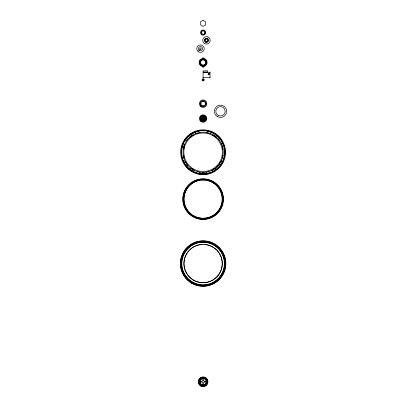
<?xml version="1.0" encoding="UTF-8"?>
<svg xmlns="http://www.w3.org/2000/svg" width="407" height="407" viewBox="0 0 407 407"><rect width="100%" height="100%" fill="white"/><g stroke="black" fill="none" stroke-linecap="round" stroke-linejoin="round"><path stroke-width="0.61" d="M200.88 103.093L200.88 104.284M200.081 118.549C199.934 114.672 206.268 114.672 206.12 118.549C206.268 122.431 199.934 122.431 200.081 118.549L206.12 118.549M205.326 104.284L205.326 103.093M199.069 381.847L199.14 381.273M199.43 381.273L199.374 381.847M199.522 381.273L199.471 381.847M206.827 381.847L206.776 381.273M207.117 381.847L207.066 381.273M202.32 121.469L203.882 115.634M199.359 380.321L199.593 379.797M199.674 380.555L199.908 380.031M201.76 385.546L201.231 385.327L201.49 384.696L202.025 384.915L201.653 385.811M204.299 377.915L204.039 378.546L204.568 378.769L204.94 377.874M206.364 383.328L206.598 382.804M207.031 383.501L206.486 383.272L206.705 382.743L206.99 382.86L206.644 383.44L206.1 383.216L206.318 382.687L206.863 382.911M206.766 383.389L206.99 382.86M201.592 121.164L204.614 115.934M200.168 379.029L200.6 378.652L201.073 379.126C200.717 379.828 200.051 379.136 200.804 378.851M200.437 379.304L200.87 378.922M205.942 383.994L205.56 384.427M206.008 384.06L205.632 384.493L206.049 384.915M205.896 384.554L206.161 384.208M205.83 384.696L206.212 384.264M205.962 384.62L206.227 384.279L205.739 383.791L205.357 384.223L205.576 384.442M200.966 120.686L205.235 116.417M199.979 384.279L200.468 383.791C201.134 384.167 200.519 384.773 200.264 383.994L200.575 384.493L200.152 384.915M200.31 378.968L200.651 378.703M200.514 379.171L200.855 378.907M200.488 120.06L205.718 117.043M201.903 377.915L201.373 378.134L201.913 377.935L202.167 378.546L201.633 378.769L201.262 377.874M201.49 378.418L202.02 378.195M201.516 378.49L202.055 378.286M206.888 379.68L206.344 379.904L206.568 380.438L206.848 380.321L206.608 379.797M206.741 380.316L206.196 380.54C205.596 379.985 206.491 379.578 206.461 380.433M199.171 383.501L199.715 383.272L199.496 382.743M204.289 385.18L204.828 384.976M204.324 385.266L204.858 385.047M204.441 385.546L204.965 385.307M200.183 119.332L206.018 117.771M202.508 101.465L203.698 101.465M203.698 105.912L202.508 105.912M202.813 377.772L203.388 377.772M202.813 378.062L203.388 378.062M202.813 378.154L203.388 378.139L203.103 378.118M204.212 381.461A1.15 1.15 0 0 0 203.398 380.652L203.398 378.637L203.103 378.596L202.813 378.637L202.803 380.652A1.15 1.15 0 0 0 201.989 381.461M201.989 381.471L199.974 381.471L199.939 381.761L199.974 382.051L201.989 382.051A1.15 1.15 0 0 0 202.803 382.87L202.813 384.885L203.103 384.925L203.388 384.885L203.398 382.87A1.15 1.15 0 0 0 204.212 382.061L206.227 382.051L206.268 381.761L206.227 381.471L204.212 381.471M203.103 385.404L203.388 385.368L202.813 385.368M203.388 385.46L202.813 385.46M203.388 385.75L202.813 385.75M202.813 58.486L202.315 58.532A4.024 4.024 0 0 0 202.315 66.433L202.813 66.483M203.388 66.483L203.887 66.433M203.103 72.049L207.702 72.049L207.702 70.899L203.103 70.899L203.103 77.956M203.103 72.344L210.002 72.344M203.103 77.523L210.002 77.523M198.835 381.273L199.812 381.273L199.756 381.847L198.779 381.847M207.372 381.273L206.395 381.273L206.446 381.847L207.422 381.847M203.388 58.486L203.887 58.532M200.183 117.771L206.018 119.332M204.294 377.935L204.833 378.134M204.182 378.195L204.685 378.49L204.146 378.286M199.313 379.68L199.857 379.904L199.639 380.438L199.094 380.209M199.628 379.914L200.173 380.138L199.954 380.672L199.41 380.443M201.384 384.956L201.908 385.195M201.348 385.047L201.877 385.266M201.236 385.307L201.77 385.531M200.488 117.043L205.718 120.06M205.55 378.703L205.896 378.968M205.403 378.851C205.779 379.517 206.38 378.917 205.616 378.637L205.133 379.126C205.51 379.797 206.115 379.176 205.337 378.922M200.371 384.696L199.99 384.264M200.966 116.417L205.235 120.686M199.949 378.815L200.371 379.232M201.068 64.515L200.442 63.584M200.046 384.208L200.31 384.554M201.592 115.934L204.614 121.164M205.082 385.592L204.711 384.696L204.182 384.915L204.553 385.811M199.786 383.196L199.578 382.661M199.288 382.784L199.506 383.313L200.051 383.089L199.852 382.549L199.216 382.86L199.455 383.384M202.32 115.634L203.882 121.469M210.002 71.912L210.002 77.956M203.388 377.467L203.388 378.444L202.813 378.444L202.813 377.467M203.388 386.055L203.388 385.078L202.813 385.078L202.813 386.055M203.103 115.532L203.103 121.571M203.103 378.596A3.164 3.164 0 0 1 206.268 381.761A3.164 3.164 0 0 1 203.103 384.925M202.284 384.819A3.164 3.164 0 0 1 202.284 378.703M198.657 380.57A4.599 4.599 0 0 1 206.354 378.505A4.599 4.599 0 0 1 204.294 386.207M201.913 386.207A4.599 4.599 0 0 1 198.657 382.951M203.993 385.093A3.449 3.449 0 0 1 202.208 385.093M199.771 382.656A3.449 3.449 0 0 1 199.771 380.866M202.208 378.429A3.449 3.449 0 0 1 203.993 378.429M206.435 380.866A3.449 3.449 0 0 1 206.435 382.656M203.103 58.455A4.024 4.024 0 0 1 207.127 62.485A4.024 4.024 0 0 1 203.103 66.509M207.453 37.943A2.59 2.59 0 0 1 207.901 38.182M199.074 50.814A2.59 2.59 0 0 1 198.682 50.493M199.735 49.512A1.15 1.15 0 0 1 199.588 49.344M205.906 180.22A19.124 19.124 0 0 1 221.652 203.785M221.403 204.69A19.124 19.124 0 0 1 195.782 216.804M194.922 216.427A19.124 19.124 0 0 1 192.475 215.038M191.707 214.499A19.124 19.124 0 0 1 200.295 180.22M201.226 180.103A19.124 19.124 0 0 1 204.975 180.103M222.461 155.128A19.572 19.572 0 0 1 222.293 156.074M219.887 162.317A19.572 19.572 0 0 1 219.373 163.131M217.603 165.4A19.572 19.572 0 0 1 216.941 166.097M213.975 168.529A19.572 19.572 0 0 1 213.161 169.042M193.04 169.042A19.572 19.572 0 0 1 192.231 168.529M186.828 163.131A19.572 19.572 0 0 1 186.314 162.317M184.376 157.936A19.572 19.572 0 0 1 184.117 157.01M183.908 156.074A19.572 19.572 0 0 1 183.745 155.128M183.745 149.384A19.572 19.572 0 0 1 183.908 148.438M184.117 147.502A19.572 19.572 0 0 1 184.376 146.576M190.69 137.128A19.572 19.572 0 0 1 191.443 136.538M193.04 135.475A19.572 19.572 0 0 1 193.88 134.997M197.42 133.532A19.572 19.572 0 0 1 198.346 133.277M207.855 133.277A19.572 19.572 0 0 1 208.781 133.532M212.327 134.997A19.572 19.572 0 0 1 213.161 135.475M214.759 136.538A19.572 19.572 0 0 1 215.517 137.128M222.293 148.438A19.572 19.572 0 0 1 222.461 149.384M223.229 155.245A20.345 20.345 0 0 1 223.056 156.227M222.838 157.204A20.345 20.345 0 0 1 222.573 158.165M221.901 160.043A20.345 20.345 0 0 1 220.553 162.719M220.019 163.563A20.345 20.345 0 0 1 216.763 167.333M216.01 167.984A20.345 20.345 0 0 1 211.803 170.65M209.01 171.729A20.345 20.345 0 0 1 208.043 171.993M207.071 172.212A20.345 20.345 0 0 1 206.09 172.385M204.1 172.578A20.345 20.345 0 0 1 202.106 172.578M200.117 172.385A20.345 20.345 0 0 1 199.135 172.212M198.158 171.993A20.345 20.345 0 0 1 197.197 171.729M194.404 170.65A20.345 20.345 0 0 1 192.643 169.709M191.799 169.175A20.345 20.345 0 0 1 190.196 167.984M188.029 165.924A20.345 20.345 0 0 1 186.187 163.563M185.653 162.719A20.345 20.345 0 0 1 184.712 160.958M183.633 158.165A20.345 20.345 0 0 1 183.364 157.204M183.145 156.227A20.345 20.345 0 0 1 182.977 155.245M182.977 149.272A20.345 20.345 0 0 1 183.145 148.29M183.364 147.314A20.345 20.345 0 0 1 183.633 146.352M183.944 145.406A20.345 20.345 0 0 1 184.305 144.47M186.187 140.954A20.345 20.345 0 0 1 188.029 138.594M189.438 137.184A20.345 20.345 0 0 1 192.643 134.809M195.314 133.46A20.345 20.345 0 0 1 196.245 133.099M199.135 132.306A20.345 20.345 0 0 1 200.117 132.133M206.09 132.133A20.345 20.345 0 0 1 207.071 132.306M209.956 133.099A20.345 20.345 0 0 1 210.887 133.46M213.563 134.809A20.345 20.345 0 0 1 216.763 137.184M218.177 138.594A20.345 20.345 0 0 1 219.444 140.14M221.047 142.669A20.345 20.345 0 0 1 221.494 143.559M221.901 144.47A20.345 20.345 0 0 1 222.258 145.406M222.573 146.352A20.345 20.345 0 0 1 222.838 147.314M223.056 148.29A20.345 20.345 0 0 1 223.229 149.272M224.679 153.317A21.602 21.602 0 0 1 224.471 155.428M224.293 156.471A21.602 21.602 0 0 1 224.059 157.509M222.634 161.493A21.602 21.602 0 0 1 220.457 165.125M219.8 165.964A21.602 21.602 0 0 1 216.809 168.956M215.969 169.612A21.602 21.602 0 0 1 213.288 171.311M208.353 173.214A21.602 21.602 0 0 1 207.316 173.448M206.273 173.626A21.602 21.602 0 0 1 204.161 173.835M202.04 173.835A21.602 21.602 0 0 1 199.934 173.626M198.886 173.448A21.602 21.602 0 0 1 197.853 173.214M192.918 171.311A21.602 21.602 0 0 1 190.232 169.612M189.397 168.956A21.602 21.602 0 0 1 186.401 165.964M185.75 165.125A21.602 21.602 0 0 1 185.139 164.26M184.05 162.444A21.602 21.602 0 0 1 183.572 161.493M183.145 160.526A21.602 21.602 0 0 1 182.763 159.534M182.148 157.509A21.602 21.602 0 0 1 181.914 156.471M181.731 155.428A21.602 21.602 0 0 1 181.731 149.089M181.914 148.041A21.602 21.602 0 0 1 182.148 147.008M182.763 144.978A21.602 21.602 0 0 1 183.572 143.02M185.139 140.257A21.602 21.602 0 0 1 185.75 139.387M186.401 138.553A21.602 21.602 0 0 1 189.397 135.556M190.232 134.905A21.602 21.602 0 0 1 191.102 134.295M191.997 133.73A21.602 21.602 0 0 1 195.823 131.919M196.83 131.583A21.602 21.602 0 0 1 198.886 131.069M200.987 130.759A21.602 21.602 0 0 1 205.22 130.759M207.316 131.069A21.602 21.602 0 0 1 209.371 131.583M210.378 131.919A21.602 21.602 0 0 1 214.209 133.73M215.105 134.295A21.602 21.602 0 0 1 215.969 134.905M216.809 135.556A21.602 21.602 0 0 1 219.8 138.553M220.457 139.387A21.602 21.602 0 0 1 222.156 142.074M223.061 143.992A21.602 21.602 0 0 1 223.443 144.978M224.059 147.008A21.602 21.602 0 0 1 224.293 148.041M224.471 149.089A21.602 21.602 0 0 1 224.679 151.195M220.218 166.305A22.141 22.141 0 0 1 219.505 167.124M217.969 168.661A22.141 22.141 0 0 1 217.145 169.373M207.422 173.972A22.141 22.141 0 0 1 206.349 174.155M199.852 174.155A22.141 22.141 0 0 1 198.784 173.972M189.057 169.373A22.141 22.141 0 0 1 188.232 168.661M187.449 167.913A22.141 22.141 0 0 1 185.989 166.305M184.692 139.957A22.141 22.141 0 0 1 185.317 139.072M185.989 138.212A22.141 22.141 0 0 1 189.057 135.144M189.911 134.478A22.141 22.141 0 0 1 190.802 133.852M215.4 133.852A22.141 22.141 0 0 1 216.29 134.478M217.145 135.144A22.141 22.141 0 0 1 220.218 138.212M220.884 139.072A22.141 22.141 0 0 1 221.51 139.957M221.652 258.913A19.124 19.124 0 0 1 204.975 282.59M204.039 282.662A19.124 19.124 0 0 1 202.162 282.662M201.226 282.59A19.124 19.124 0 0 1 184.549 258.913M184.798 258.007A19.124 19.124 0 0 1 188.929 250.717M189.581 250.035A19.124 19.124 0 0 1 195.782 245.889M196.657 245.553A19.124 19.124 0 0 1 202.162 244.454M204.039 244.454A19.124 19.124 0 0 1 209.544 245.553M210.419 245.889A19.124 19.124 0 0 1 216.626 250.035M217.272 250.717A19.124 19.124 0 0 1 221.403 258.007M225.275 262.469A22.202 22.202 0 0 1 225.275 264.647M220.263 277.64A22.202 22.202 0 0 1 218.01 280.006M216.326 281.39A22.202 22.202 0 0 1 215.435 282.015M206.359 285.516A22.202 22.202 0 0 1 205.276 285.653M200.926 285.653A22.202 22.202 0 0 1 199.847 285.516M190.771 282.015A22.202 22.202 0 0 1 189.876 281.39M188.192 280.006A22.202 22.202 0 0 1 185.943 277.64M182.59 272.054A22.202 22.202 0 0 1 182.199 271.037M181.329 267.887A22.202 22.202 0 0 1 181.14 266.814M181.14 260.302A22.202 22.202 0 0 1 181.329 259.228M185.943 249.476A22.202 22.202 0 0 1 187.403 247.863M190.771 245.1A22.202 22.202 0 0 1 191.687 244.515M193.61 243.488A22.202 22.202 0 0 1 194.607 243.05M211.599 243.05A22.202 22.202 0 0 1 212.591 243.488M218.798 247.863A22.202 22.202 0 0 1 220.263 249.476M202.686 79.787C203.215 81.436 203.968 78.627 202.686 79.787M206.746 381.761L206.7 381.273L206.746 381.761M203.103 20.35L200.488 21.861L200.488 24.878L203.103 26.389L205.718 24.878L205.718 21.861L203.103 20.35M202.813 58.771L202.371 58.817A3.739 3.739 0 0 0 202.371 66.148L202.813 66.193L202.813 67.343L203.388 67.343L203.388 66.193L203.831 66.148A3.739 3.739 0 0 0 203.831 58.817L203.388 58.771L203.388 57.621L202.813 57.621L202.813 58.771M200.656 385.994A4.889 4.889 0 0 0 207.992 381.761A4.889 4.889 0 0 0 200.656 377.528A4.889 4.889 0 0 0 200.656 385.994M200.926 385.531A4.35 4.35 0 0 0 207.453 381.761A4.35 4.35 0 0 0 200.926 377.991A4.35 4.35 0 0 0 200.926 385.531M217.399 116.667A6.181 6.181 0 0 0 226.674 111.315A6.181 6.181 0 0 0 217.399 105.957A6.181 6.181 0 0 0 217.399 116.667M218.152 115.359A4.675 4.675 0 0 0 225.163 111.315A4.675 4.675 0 0 0 218.152 107.265A4.675 4.675 0 0 0 218.152 115.359M200.458 121.194A3.739 3.739 0 0 0 206.715 119.521A3.739 3.739 0 0 0 202.137 114.942A3.739 3.739 0 0 0 200.458 121.194M200.966 105.825A3.022 3.022 0 0 0 206.018 104.472A3.022 3.022 0 0 0 202.32 100.773A3.022 3.022 0 0 0 200.966 105.825M201.953 105.683A2.3 2.3 0 0 0 205.403 103.688A2.3 2.3 0 0 0 201.953 101.699A2.3 2.3 0 0 0 201.953 105.683M200.458 106.334A3.739 3.739 0 0 0 206.715 104.655A3.739 3.739 0 0 0 202.137 100.076A3.739 3.739 0 0 0 200.458 106.334M202.742 80.525A0.717 0.717 0 0 0 203.821 79.899A0.717 0.717 0 0 0 202.742 79.279A0.717 0.717 0 0 0 202.742 80.525M202.671 80.647A0.865 0.865 0 0 0 203.963 79.899A0.865 0.865 0 0 0 202.671 79.151A0.865 0.865 0 0 0 202.671 80.647M202.391 80.611A1.007 1.007 0 0 0 204.075 80.159A1.007 1.007 0 0 0 202.844 78.927A1.007 1.007 0 0 0 202.391 80.611M208.491 74.7A0.722 0.722 0 0 0 209.58 74.069A0.722 0.722 0 0 0 208.491 73.443A0.722 0.722 0 0 0 208.491 74.7M208.537 74.618A0.636 0.636 0 0 0 209.488 74.069A0.636 0.636 0 0 0 208.537 73.525A0.636 0.636 0 0 0 208.537 74.618M201.663 64.972A2.874 2.874 0 0 0 205.978 62.485A2.874 2.874 0 0 0 201.663 59.992A2.874 2.874 0 0 0 201.663 64.972M201.806 64.723A2.59 2.59 0 0 0 205.693 62.485A2.59 2.59 0 0 0 201.806 60.241A2.59 2.59 0 0 0 201.806 64.723M205.611 41.305A1.292 1.292 0 0 0 207.733 40.583A1.292 1.292 0 0 0 206.049 39.108A1.292 1.292 0 0 0 205.611 41.305M205.499 41.677A1.653 1.653 0 0 0 208.109 40.496A1.653 1.653 0 0 0 205.784 38.828A1.653 1.653 0 0 0 205.499 41.677M205.423 42.14A2.086 2.086 0 0 0 208.552 40.334A2.086 2.086 0 0 0 205.423 38.528A2.086 2.086 0 0 0 205.423 42.14M204.594 43.569A3.739 3.739 0 0 0 210.205 40.334A3.739 3.739 0 0 0 204.594 37.093A3.739 3.739 0 0 0 204.594 43.569M198.046 51.475A3.739 3.739 0 0 0 204.182 49.395A3.739 3.739 0 0 0 199.313 45.121A3.739 3.739 0 0 0 198.046 51.475M200.152 49.288A0.717 0.717 0 0 0 201.231 48.662A0.717 0.717 0 0 0 200.152 48.041A0.717 0.717 0 0 0 200.152 49.288M199.471 50.468A2.086 2.086 0 0 0 202.6 48.662A2.086 2.086 0 0 0 199.471 46.856A2.086 2.086 0 0 0 199.471 50.468M202.096 34.315A2.015 2.015 0 0 0 205.113 32.575A2.015 2.015 0 0 0 202.096 30.83A2.015 2.015 0 0 0 202.096 34.315M202.238 34.066A1.725 1.725 0 0 0 204.828 32.575A1.725 1.725 0 0 0 202.238 31.08A1.725 1.725 0 0 0 202.238 34.066M201.806 34.814A2.59 2.59 0 0 0 205.693 32.575A2.59 2.59 0 0 0 201.806 30.332A2.59 2.59 0 0 0 201.806 34.814M192.231 215.995A20.06 20.06 0 0 0 223.138 200.122A20.06 20.06 0 0 0 193.936 181.293A20.06 20.06 0 0 0 192.231 215.995M193.508 215.751A19.185 19.185 0 0 0 222.283 199.135A19.185 19.185 0 0 0 193.508 182.524A19.185 19.185 0 0 0 193.508 215.751M192.928 216.758A20.345 20.345 0 0 0 223.448 199.135A20.345 20.345 0 0 0 192.928 181.517A20.345 20.345 0 0 0 192.928 216.758M191.376 170.447A21.642 21.642 0 0 0 224.72 153.322A21.642 21.642 0 0 0 193.213 133.008A21.642 21.642 0 0 0 191.376 170.447M191.885 171.683A22.431 22.431 0 0 0 225.534 152.259A22.431 22.431 0 0 0 191.885 132.83A22.431 22.431 0 0 0 191.885 171.683M191.244 170.65A21.886 21.886 0 0 0 224.959 153.332A21.886 21.886 0 0 0 193.101 132.789A21.886 21.886 0 0 0 191.244 170.65M192.211 171.123A21.785 21.785 0 0 0 224.888 152.259A21.785 21.785 0 0 0 192.211 133.389A21.785 21.785 0 0 0 192.211 171.123M193.045 169.678A20.116 20.116 0 0 0 223.214 152.259A20.116 20.116 0 0 0 193.045 134.839A20.116 20.116 0 0 0 193.045 169.678M192.659 168.452A19.271 19.271 0 0 0 222.349 153.205A19.271 19.271 0 0 0 194.297 135.119A19.271 19.271 0 0 0 192.659 168.452M191.575 281.43A21.266 21.266 0 0 0 224.343 264.601A21.266 21.266 0 0 0 193.386 244.643A21.266 21.266 0 0 0 191.575 281.43M193.508 280.174A19.185 19.185 0 0 0 222.283 263.558A19.185 19.185 0 0 0 193.508 246.947A19.185 19.185 0 0 0 193.508 280.174M192.18 282.473A21.841 21.841 0 0 0 224.944 263.558A21.841 21.841 0 0 0 192.18 244.643A21.841 21.841 0 0 0 192.18 282.473M191.422 281.675A21.556 21.556 0 0 0 224.633 264.616A21.556 21.556 0 0 0 193.254 244.383A21.556 21.556 0 0 0 191.422 281.675M191.86 283.033A22.487 22.487 0 0 0 225.59 263.558A22.487 22.487 0 0 0 191.86 244.083A22.487 22.487 0 0 0 191.86 283.033M191.712 283.282A22.777 22.777 0 0 0 225.875 263.558A22.777 22.777 0 0 0 191.712 243.834A22.777 22.777 0 0 0 191.712 283.282"/></g></svg>
